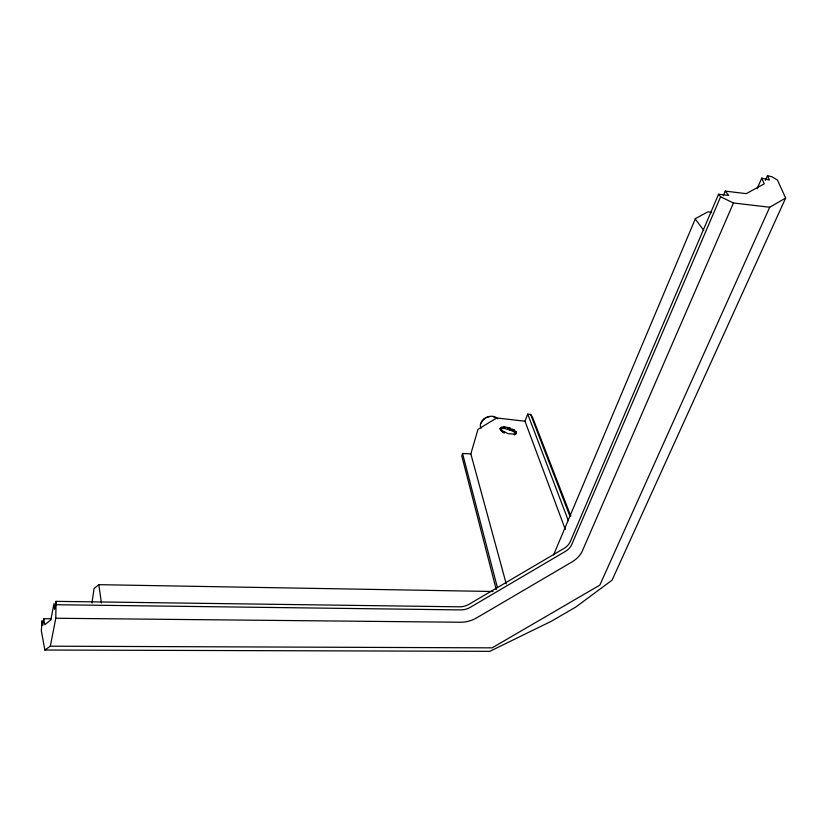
<?xml version="1.0" encoding="UTF-8"?>
<svg xmlns="http://www.w3.org/2000/svg" width="827" height="827" viewBox="0 0 827 827"><rect width="100%" height="100%" fill="white"/><g stroke="black" fill="none" stroke-linecap="round" stroke-linejoin="round"><path stroke-width="1.24" d="M501.172 430.712L500.335 428.613L501.782 431.332L500.376 428.996L500.552 427.848L504.677 427.011L504.635 428.469L512.895 431.053L513.774 429.937L515.965 431.818L516.12 433.565M51.336 618.772L43.676 618.699L42.797 625.346L41.939 620.736L41.35 630.846L44.854 650.032L50.313 646.187L55.781 618.255L56.091 601.363L459.709 606.822A12.922 8.642 -21.5 0 0 469.126 604.227L563.911 548.466A13.056 8.797 -24.6 0 0 570.216 541.768L718.57 194.231L728.742 195.441L725.258 191.12L723.253 195.782M507.654 428.986L507.757 427.507L504.677 427.011M507.561 428.955L507.757 427.507L513.774 429.937C512.192 430.629 515.49 434.423 516.358 432.728M515.314 433.751L516.368 432.883L514.911 434.392L516.069 433.637M91.931 603.038L94.082 588.504L98.816 584.668L493.057 591.501M500.759 429.72L502.082 428.582L501.741 427.187M500.748 429.678L500.335 428.448L501.1 430.609M56.091 601.363L54.551 609.272L53.982 603.586L50.819 619.899L44.803 624.726L43.676 618.699M509.05 427.869L508.719 429.275L509.153 427.9M506.248 583.914L470.832 453.899L462.531 453.475L461.797 456.018L496.262 589.62M470.832 453.899L477.82 429.885A1.654 1.199 -24.1 0 1 477.954 429.575L478.016 429.471A1.52 1.106 -24.1 0 1 478.575 428.965L496.2 418.297M509.866 429.658L510.331 428.293L509.783 429.627M565.306 529.425L524.99 421.212L527.719 414.1L530.655 414.441L532.784 417.873L570.795 516.069M553.583 554.907L695.352 218.752M718.57 194.231L720.617 196.795L571.653 544.735A13.087 8.797 -24.6 0 1 565.327 551.444L470.336 607.297A12.953 8.642 -21.5 0 1 460.887 609.902L56.432 604.723M765.399 180.389L767.487 175.675L771.973 176.771L777.463 180.069L785.65 198.066L769.699 207.246L733.466 202.987L582.353 550.927A21.905 14.669 -24.6 0 1 571.757 562.091L476.61 617.893A21.678 14.4 -21.5 0 1 460.856 622.245L55.781 618.255M757.118 188.639L761.75 178.146L769.42 180.017L767.487 175.675M769.699 207.246L599.823 585.123L492.137 647.851L50.313 646.187M785.65 198.066L612.073 580.151L575.85 607.008L551.413 621.211L489.842 651.325L44.854 650.032M512.73 429.337L512.058 430.588L512.812 429.389M515.728 431.508L514.725 432.449L515.759 431.549M516.131 432.076L515.087 432.935M515.314 433.493L516.358 432.686L515.304 433.451M514.911 434.392L515.893 433.782L514.311 434.702L515.221 434.144M514.353 434.682L515.273 434.134L508.192 433.73L501.389 430.391M502.454 428.51L504.635 428.469L504.594 427.001M524.99 421.212L497.192 418.028A1.571 1.147 -24.9 0 0 496.438 418.183M725.258 191.12L746.264 193.642L764.241 183.852L761.75 178.146M711.633 212.57L709.204 211.981A2.419 0.961 21.4 0 0 707.592 212.001L695.59 218.504A2.45 0.992 21.3 0 0 695.528 219.403L703.756 230.299M98.816 584.668L101.401 602.945M720.617 196.795L733.466 202.987M501.338 430.35L501.782 431.332M500.356 428.831L500.759 429.854L500.345 428.779M530.655 414.441L570.061 516.596M527.719 414.1L568.376 520.721M502.785 431.436L503.105 432.273L502.878 431.498M500.924 429.213L500.5 427.921L500.893 429.244M501.224 428.924L500.811 427.611L501.183 428.955M501.689 427.208L502.082 428.582M462.531 453.475L497.378 587.521M503.767 428.427L503.591 426.97L503.705 428.427M503.157 428.438L503.064 426.98L503.085 428.448M504.088 428.438L503.922 426.97L503.994 428.427M481.025 428.159A9.562 6.967 -24.6 0 1 485.604 417.883A9.562 6.967 -24.6 0 1 497.627 418.824M481.355 423.083A8.28 6.037 -24.6 0 1 481.769 421.956M482.058 421.398A8.28 6.037 -24.6 0 1 482.41 420.85M482.803 420.323A8.28 6.037 -24.6 0 1 490.153 416.488M493.388 416.808A8.28 6.037 -24.6 0 1 494.494 417.273M494.98 417.563A8.28 6.037 -24.6 0 1 495.425 417.904M508.77 427.786L508.378 429.172L508.77 427.786M509.928 428.159L509.546 429.544L509.928 428.159M514.249 430.247L513.412 431.374L514.249 430.247M501.824 430.764L502.185 431.653L501.886 430.805M504.16 432.852L503.839 432.045L504.16 432.852M503.633 432.573L503.302 431.746L503.633 432.573M502.692 432.014L502.32 431.125L502.63 431.973M500.562 429.43L500.955 430.391L500.562 429.43M500.79 429.978L500.376 428.996L500.821 430.092"/></g></svg>
